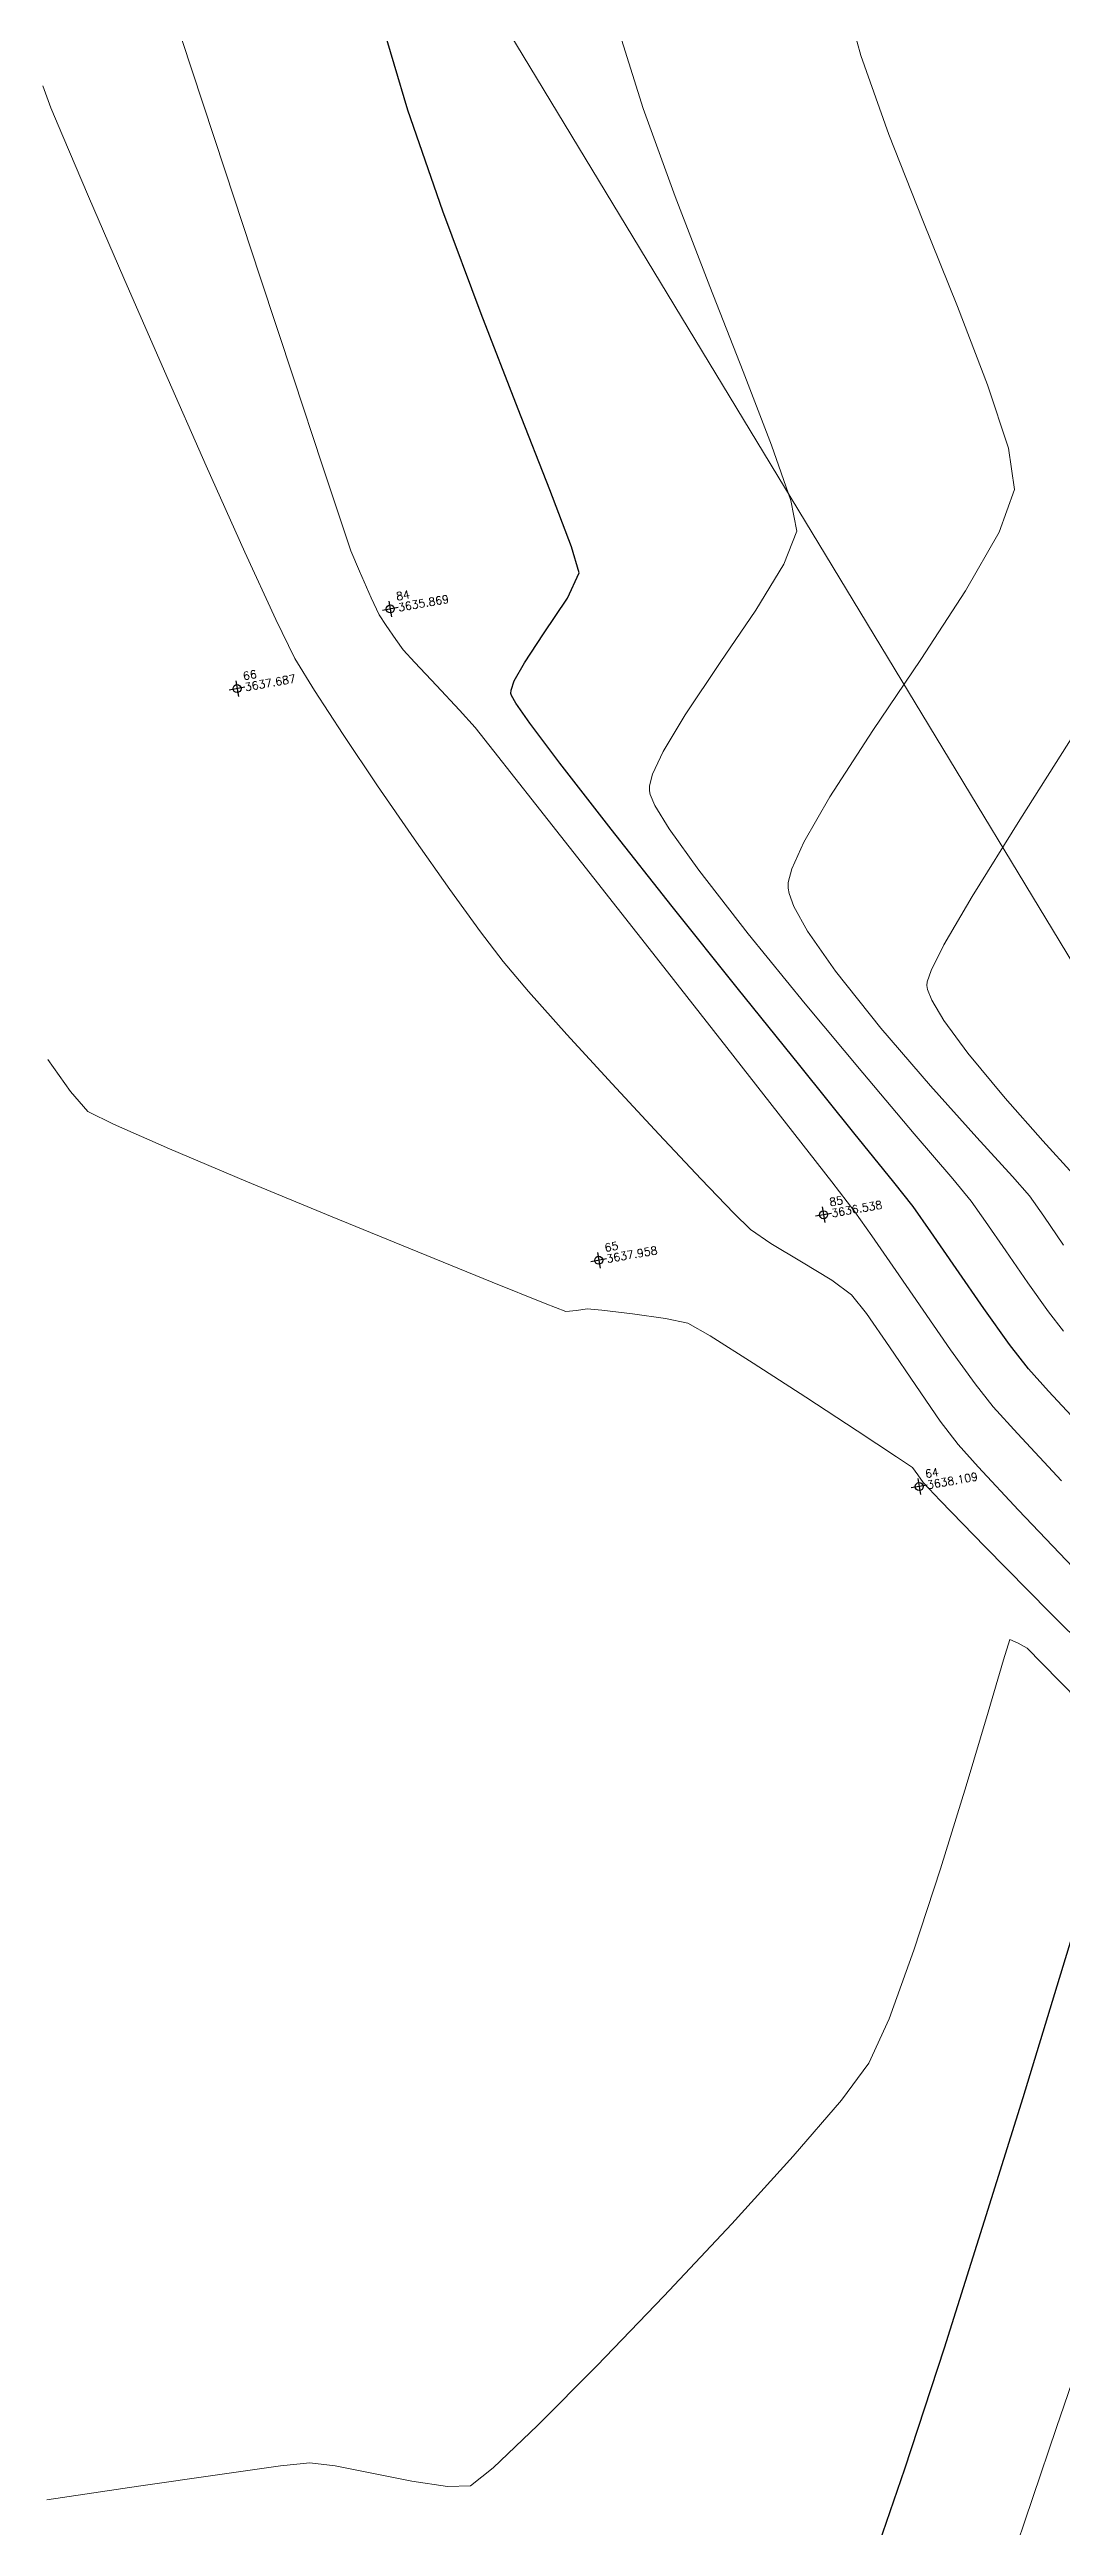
# Model space of a CAD drawing. Header units: millimetres. Extents: x 736950 to 740938, y 8500595 to 8502163.
# Drawn here: x 737727.71 to 737740.36, y 8501257.55 to 8501288.51 of the extents above; entities that cross this region are included whole.
import ezdxf

# ---------------------------------------------------------------- set-up
doc = ezdxf.new("R2010")
doc.units = ezdxf.units.MM
for name, color, linetype, lineweight in [('CONT-MJR', 80, 'Continuous', 30), ('CONT-MNR', 96, 'Continuous', 15), ('COTAS', 40, 'Continuous', 5), ('pista', 251, 'Continuous', 5)]:
    doc.layers.add(name, color=color, linetype=linetype, lineweight=lineweight)
doc.styles.add('5mm', font='arial.ttf', dxfattribs={"height": 3})
doc.styles.add('COTAS', font='arial.ttf')
doc.dimstyles.new('Copy of GenDist', dxfattribs={"dimtxt": 2, "dimasz": 2, "dimexe": 0.18, "dimexo": 0.0625, "dimgap": 1, "dimtad": 2, "dimdec": 3, "dimzin": 1, "dimdsep": 46, "dimtxsty": 'COTAS', "dimcen": 0.09, "dimadec": 3, "dimazin": 0, "dimtfac": 1, "dimtdec": 3, "dimtofl": 0, "dimtmove": 0, "dimatfit": 3, "dimfxl": 1, "dimtolj": 1, "dimtzin": 0, "dimarcsym": 0})

# ---------------------------------------------------------------- blocks, each defined once
blk = doc.blocks.new('*D150')
at = {"layer": 'COTAS', "color": 0, "lineweight": -2, "transparency": 16777216}
for p, q in [((737683.2540695663, 8501281.362516567), (737683.9830056843, 8501281.815045748)), ((737684.8849491067, 8501280.020916972), (737744.1766791097, 8501184.513521349)), ((737744.6555406898, 8501182.456740092), (737745.3844768079, 8501182.909269273))]:
    blk.add_line(p, q, dxfattribs=at)
at = {"layer": 'COTAS', "color": 0, "transparency": 16777216}
for points in [[(737685.1681475108, 8501280.196728732), (737684.6017507026, 8501279.845105212), (737683.8300785464, 8501281.720107397)], [(737744.4598775138, 8501184.68933311), (737743.8934807056, 8501184.337709589), (737745.23154967, 8501182.814330924)]]:
    blk.add_solid(points, dxfattribs=at)
at = {"layer": 'Defpoints', "color": 0, "transparency": 16777216}
for p in [(737683.200969866, 8501281.32955186), (737745.23154967, 8501182.814330924), (737744.6024409896, 8501182.423775388)]:
    blk.add_point(p, dxfattribs=at)
at = {"layer": 'COTAS', "color": 0, "transparency": 16777216, "insert": (737716.247970053, 8501233.333242854), "char_height": 2, "attachment_point": 5, "rotation": 301.8323302588892, "style": 'COTAS'}
blk.add_mtext('\\A1;116.415', dxfattribs=at)

msp = doc.modelspace()

# ---------------------------------------------------------------- linework, layer by layer
at = {"linetype": 'Continuous', "extrusion": (-0.172787269436437, 0.9849591664230046, 0)}
for points, elevation in [([(-2195549.183162654, 0), (-2195548.983162655, 0)], 8245944.467062788), ([(-2195547.125162655, 0), (-2195546.925162656, 0)], 8245943.817062788), ([(-2195553.209162654, 0), (-2195553.009162654, 0)], 8245936.073062785), ([(-2195550.343162654, 0), (-2195550.143162655, 0)], 8245935.998062787), ([(-2195553.800162654, 0), (-2195553.600162654, 0)], 8245932.521062787)]:
    msp.add_lwpolyline(points, dxfattribs=dict(at, elevation=elevation))
at = {"linetype": 'Continuous', "extrusion": (0.9849591664230046, 0.172787269436437, 0)}
for points, elevation in [([(8245944.567062789, 0), (8245944.367062789, 0)], 2195549.083162654), ([(8245943.917062787, 0), (8245943.717062788, 0)], 2195547.025162654), ([(8245936.173062786, 0), (8245935.973062787, 0)], 2195553.109162654), ([(8245936.098062788, 0), (8245935.898062789, 0)], 2195550.243162655), ([(8245932.621062788, 0), (8245932.421062788, 0)], 2195553.700162655)]:
    msp.add_lwpolyline(points, dxfattribs=dict(at, elevation=elevation))
at = {"linetype": 'Continuous'}
for centre in [(737731.9664044054, 8501281.519641899), (737730.0516701662, 8501280.52382224), (737737.3822263493, 8501273.947536202), (737734.5722924235, 8501273.37845595), (737738.5780775975, 8501270.551078519)]:
    msp.add_circle(centre, 0.05, dxfattribs=at)
at = {"layer": 'CONT-MJR'}
for points, elevation in [([(737732.1857218186, 8501287.755196858), (737731.842440696, 8501288.902844027)], 3635), ([(737732.6233381669, 8501286.490299983), (737732.1857218186, 8501287.755196858)], 3635), ([(737733.9603128647, 8501283.010510784), (737733.5648222603, 8501284.016116979)], 3635), ([(737734.2333844139, 8501282.295014748), (737733.9603128647, 8501283.010510784)], 3635), ([(737733.8830684487, 8501281.20757487), (737734.1807334773, 8501281.653154776)], 3635), ([(737733.6439384405, 8501280.8482374), (737733.8830684487, 8501281.20757487)], 3635), ([(737733.5169878443, 8501280.621436995), (737733.6439384405, 8501280.8482374)], 3635), ([(737733.4727910765, 8501280.46293813), (737733.4762261187, 8501280.506420955)], 3635), ([(737733.480956013, 8501280.437825961), (737733.4727910765, 8501280.46293813)], 3635), ([(737733.4762261187, 8501280.506420955), (737733.5169878443, 8501280.621436995)], 3635), ([(737733.5368721336, 8501280.341179479), (737733.480956013, 8501280.437825961)], 3635), ([(737734.7261718332, 8501278.765613293), (737734.0845811646, 8501279.591517482)], 3635), ([(737735.4905230975, 8501277.800267404), (737734.7261718332, 8501278.765613293)], 3635), ([(737739.0396665648, 8501273.277459497), (737738.7251287272, 8501273.734506276)], 3635), ([(737739.8714642362, 8501262.910975475), (737739.3918762497, 8501261.366430324)], 3640)]:
    msp.add_lwpolyline(points, dxfattribs=dict(at, elevation=elevation))
at = {"layer": 'CONT-MJR', "extrusion": (0.9368938071677125, 0.3496140644922472, 0), "elevation": 3663346.44943793}
msp.add_lwpolyline([(7706879.598222806, 3635.00000000001), (7706880.964766814, 3635.00000000001)], dxfattribs=at)
at = {"layer": 'CONT-MJR', "extrusion": (0.9321533925901332, 0.3620636030902652, 0), "elevation": 3765686.367045678}
msp.add_lwpolyline([(7657394.26439554, 3635.000000000003), (7657395.545167997, 3635.000000000003)], dxfattribs=at)
at = {"layer": 'CONT-MJR', "extrusion": (0.9583138975895895, 0.2857174717910155, 0), "elevation": 3135945.852893221}
msp.add_lwpolyline([(7936113.073008707, 3635), (7936113.410628678, 3635)], dxfattribs=at)
at = {"layer": 'CONT-MJR', "extrusion": (0.9055626166888188, -0.4242126203399654, 0), "elevation": -2938286.471207074}
msp.add_lwpolyline([(8011399.008962794, 3635.000000000003), (8011399.360472521, 3635.000000000003)], dxfattribs=at)
at = {"layer": 'CONT-MJR', "extrusion": (0.8213360050149258, 0.5704447097362916, 0), "elevation": 5455437.512551061}
msp.add_lwpolyline([(6561571.135051714, 3635.00000000001), (6561571.439632526, 3635.00000000001)], dxfattribs=at)
at = {"layer": 'CONT-MJR', "extrusion": (0.8005086448276096, 0.5993212073306466, 0), "elevation": 5685559.660934849}
msp.add_lwpolyline([(6363208.122846121, 3635), (6363208.746822902, 3635)], dxfattribs=at)
at = {"layer": 'CONT-MJR', "extrusion": (0.7808999995809035, 0.6246560578866941, 0), "elevation": 5886472.321955008}
msp.add_lwpolyline([(6177815.588542739, 3635), (6177816.887392695, 3635)], dxfattribs=at)
at = {"layer": 'CONT-MJR', "extrusion": (0.7791487194176182, 0.6268391125559138, 0), "elevation": 5903739.090985825}
msp.add_lwpolyline([(6161315.704075322, 3635), (6161316.952466405, 3635)], dxfattribs=at)
at = {"layer": 'CONT-MJR', "extrusion": (0.7783749620779717, 0.6277996642322422, 0), "elevation": 5911334.176235451}
msp.add_lwpolyline([(6154028.06501256, 3635.000000000003), (6154029.144925303, 3635.000000000003)], dxfattribs=at)
at = {"layer": 'CONT-MJR', "extrusion": (0.7788634893334946, 0.6271934828928419, 0), "elevation": 5906541.266990218}
msp.add_lwpolyline([(6158627.5790009, 3635.000000000013), (6158628.37240836, 3635.000000000013)], dxfattribs=at)
at = {"layer": 'CONT-MJR', "extrusion": (0.783822637698155, 0.6209847603862004, 0), "elevation": 5857417.767054112}
msp.add_lwpolyline([(6205366.683065343, 3635), (6205367.071953719, 3635)], dxfattribs=at)
at = {"layer": 'CONT-MJR', "extrusion": (0.815778704735963, 0.5783641628760503, 0), "elevation": 5518663.608456951}
msp.add_lwpolyline([(6508476.435561071, 3635.000000000003), (6508476.822252002, 3635.000000000003)], dxfattribs=at)
at = {"layer": 'CONT-MJR', "extrusion": (0.8228036798334889, 0.5683257027906354, 0), "elevation": 5438506.506621897}
msp.add_lwpolyline([(6575602.267302948, 3635.000000000013), (6575602.877769194, 3635.000000000013)], dxfattribs=at)
at = {"layer": 'CONT-MJR', "extrusion": (0.814942105450319, 0.579542375296407, 0), "elevation": 5528062.706159929}
msp.add_lwpolyline([(6500493.344281696, 3635.00000000001), (6500493.897935155, 3635.00000000001)], dxfattribs=at)
at = {"layer": 'CONT-MJR', "extrusion": (0.7892861546961272, 0.6140255418180918, 0), "elevation": 5802286.081749164}
msp.add_lwpolyline([(6256945.134163819, 3635), (6256945.519007389, 3635)], dxfattribs=at)
at = {"layer": 'CONT-MJR', "extrusion": (0.7413524417849144, 0.6711159043410797, 0), "elevation": 6252264.168621702}
msp.add_lwpolyline([(5807329.385772199, 3635.000000000013), (5807329.760928481, 3635.000000000013)], dxfattribs=at)
at = {"layer": 'CONT-MJR', "extrusion": (0.731715417651855, 0.6816102607579873, 0), "elevation": 6334369.924211763}
msp.add_lwpolyline([(5717659.644214366, 3635.000000000003), (5717660.316276711, 3635.000000000003)], dxfattribs=at)
at = {"layer": 'CONT-MJR', "extrusion": (0.956353251467484, -0.29221303599869, 0), "elevation": -1778639.91863805}
msp.add_lwpolyline([(8345790.279323023, 3640.000000000013), (8345789.092920235, 3640.000000000013)], dxfattribs=at)
at = {"layer": 'CONT-MJR', "extrusion": (0.9560343668025385, -0.2932546495666683, 0), "elevation": -1787730.204951932}
msp.add_lwpolyline([(8343846.610405871, 3640.000000000013), (8343845.151593954, 3640.000000000013)], dxfattribs=at)
at = {"layer": 'CONT-MJR', "extrusion": (0.9532794235367318, -0.3020899545855116, 0), "elevation": -1864873.877896371}
msp.add_lwpolyline([(8326941.194113635, 3640.00000000001), (8326939.532237176, 3640.00000000001)], dxfattribs=at)
at = {"layer": 'CONT-MJR', "extrusion": (0.9504447796729047, -0.3108934235272977, 0), "elevation": -1941805.681372196}
msp.add_lwpolyline([(8309336.149764623, 3640.000000000013), (8309334.557103173, 3640.000000000013)], dxfattribs=at)
at = {"layer": 'CONT-MJR', "extrusion": (0.9455371717929498, -0.3255141421778627, 0), "elevation": -2069720.717450288}
msp.add_lwpolyline([(8278399.980541855, 3640), (8278398.570700357, 3640)], dxfattribs=at)
at = {"layer": 'CONT-MNR', "extrusion": (0.9498535506431559, 0.3126951108197724, 0), "elevation": 3359046.247926368}
msp.add_lwpolyline([(7844294.433329226, 3636), (7844295.55731371, 3636)], dxfattribs=at)
at = {"layer": 'CONT-MNR'}
for points, elevation in [([(737737.8490398623, 8501288.438970031), (737737.6661411899, 8501289.104642803)], 3633), ([(737735.1281200732, 8501287.774829851), (737734.8151913615, 8501288.770124562)], 3634), ([(737727.8717012609, 8501287.42748414), (737727.7224060893, 8501287.783291984)], 3637), ([(737738.621765057, 8501286.37421359), (737738.1983680526, 8501287.450732598)], 3633), ([(737730.3423302171, 8501285.66615488), (737729.9041397823, 8501286.995767584)], 3636), ([(737735.9589954236, 8501285.550648097), (737735.5259504882, 8501286.674010403)], 3634), ([(737739.0548940698, 8501285.300714245), (737738.621765057, 8501286.37421359)], 3633), ([(737730.7606504936, 8501284.397989916), (737730.3423302171, 8501285.66615488)], 3636), ([(737736.377567697, 8501284.487724805), (737735.9589954236, 8501285.550648097)], 3634), ([(737729.6666188893, 8501283.307906397), (737729.1450293737, 8501284.49131915)], 3637), ([(737736.7319801253, 8501283.568222405), (737736.377567697, 8501284.487724805)], 3634), ([(737731.116945179, 8501283.319568532), (737730.7606504936, 8501284.397989916)], 3636), ([(737730.1477814507, 8501282.231259461), (737729.6666188893, 8501283.307906397)], 3637), ([(737731.3690588399, 8501282.559186574), (737731.116945179, 8501283.319568532)], 3636), ([(737737.0495767151, 8501282.491407787), (737736.9725455254, 8501282.875122776)], 3634), ([(737736.8880170989, 8501282.07944007), (737737.0495767151, 8501282.491407787)], 3634), ([(737739.1560997131, 8501281.744262217), (737739.5788777563, 8501282.481229229)], 3633), ([(737731.58104639, 8501281.992553364), (737731.4748360438, 8501282.24513988)], 3636), ([(737731.7287197307, 8501281.659026854), (737731.58104639, 8501281.992553364)], 3636), ([(737738.5976219648, 8501280.888281532), (737739.1560997131, 8501281.744262217)], 3633), ([(737730.7752248435, 8501280.900130322), (737730.5351168406, 8501281.386845164)], 3637), ([(737731.9139120788, 8501281.313986912), (737731.828433996, 8501281.44788591)], 3636), ([(737732.0357461751, 8501281.137364747), (737731.9139120788, 8501281.313986912)], 3636), ([(737732.2734058824, 8501280.851252737), (737732.129818171, 8501281.009112727)], 3636), ([(737731.0177833354, 8501280.500022208), (737730.7752248435, 8501280.900130322)], 3637), ([(737735.6518345792, 8501280.197794806), (737736.0886657623, 8501280.848464362)], 3634), ([(737732.8308171297, 8501280.25387302), (737732.5433620197, 8501280.562412957)], 3636), ([(737735.3761729902, 8501279.737134272), (737735.6518345792, 8501280.197794806)], 3634), ([(737731.8072449006, 8501279.310005423), (737731.3763887706, 8501279.949252311)], 3637), ([(737737.4601713638, 8501279.170622453), (737738.0000955142, 8501280.001123)], 3633), ([(737733.7881461283, 8501279.075404787), (737733.2615312581, 8501279.742907794)], 3636), ([(737735.2462401274, 8501279.454846876), (737735.3761729902, 8501279.737134272)], 3634), ([(737732.2665554772, 8501278.644466333), (737731.8072449006, 8501279.310005423)], 3637), ([(737735.2162006204, 8501279.198865106), (737735.2062625252, 8501279.246938381)], 3634), ([(737735.208253627, 8501279.306854634), (737735.2462401274, 8501279.454846876)], 3634), ([(737735.2753035192, 8501279.063450813), (737735.2162006204, 8501279.198865106)], 3634), ([(737734.5120002767, 8501278.155054279), (737733.7881461283, 8501279.075404787)], 3636), ([(737735.4517748712, 8501278.773078157), (737735.2753035192, 8501279.063450813)], 3634), ([(737735.822295739, 8501278.253616432), (737735.4517748712, 8501278.773078157)], 3634), ([(737735.3383476123, 8501277.102506997), (737734.5120002767, 8501278.155054279)], 3636), ([(737736.9397339736, 8501278.030938633), (737736.9419756896, 8501278.098871559)], 3633), ([(737736.9509272715, 8501277.964026228), (737736.9397339736, 8501278.030938633)], 3633), ([(737737.0107243129, 8501277.800664643), (737736.9509272715, 8501277.964026228)], 3633), ([(737738.8873273362, 8501277.32111167), (737739.2394314512, 8501277.92514039)], 3632), ([(737737.1826149463, 8501277.492066689), (737737.0107243129, 8501277.800664643)], 3633), ([(737733.3772514013, 8501277.11194377), (737733.0953549758, 8501277.483250717)], 3637), ([(737737.1536772088, 8501276.582195153), (737736.441275298, 8501277.457175998)], 3634), ([(737733.6963741354, 8501276.736649096), (737733.3772514013, 8501277.11194377)], 3637), ([(737738.0997298397, 8501276.281483604), (737737.5335063369, 8501276.9907675)], 3633), ([(737738.6775062378, 8501276.85966761), (737738.7258579327, 8501276.9992095)], 3632), ([(737738.673205422, 8501276.814938884), (737738.6775062378, 8501276.85966761)], 3632), ([(737738.6827494913, 8501276.762230601), (737738.673205422, 8501276.814938884)], 3632), ([(737738.7353271738, 8501276.630426984), (737738.6827494913, 8501276.762230601)], 3632), ([(737738.8859220387, 8501276.377643516), (737738.7353271738, 8501276.630426984)], 3632), ([(737738.7196110804, 8501275.56036042), (737738.0997298397, 8501276.281483604)], 3633), ([(737736.9195374781, 8501275.083425032), (737736.172442043, 8501276.038413672)], 3636), ([(737728.188191701, 8501275.237274956), (737727.9685440859, 8501275.488755316)], 3638), ([(737738.5170892319, 8501274.960549966), (737737.8740867577, 8501275.719658336)], 3634), ([(737739.2987247023, 8501274.913117636), (737738.7196110804, 8501275.56036042)], 3633), ([(737728.5052940508, 8501275.078931171), (737728.188191701, 8501275.237274956)], 3638), ([(737729.2072973087, 8501274.772162426), (737728.5052940508, 8501275.078931171)], 3638), ([(737735.8545681082, 8501274.3905972), (737735.3248610921, 8501274.953592952)], 3637), ([(737731.2416123662, 8501273.92207002), (737730.1631029295, 8501274.36914871)], 3638), ([(737736.2593000298, 8501273.968486426), (737735.8545681082, 8501274.3905972)], 3637), ([(737736.4680083902, 8501273.762384737), (737736.2593000298, 8501273.968486426)], 3637), ([(737740.3837050756, 8501273.568743866), (737740.134575415, 8501273.931028984)], 3633), ([(737737.1059118329, 8501273.359565426), (737736.7247657675, 8501273.588812124)], 3637), ([(737738.2859685911, 8501273.25092454), (737737.9879257232, 8501273.682832187)], 3636), ([(737739.937317845, 8501273.096720373), (737739.6597629176, 8501273.498555474)], 3634), ([(737737.7339025354, 8501272.948705213), (737737.484579713, 8501273.128308505)], 3637), ([(737738.6272618216, 8501272.754548352), (737738.2859685911, 8501273.25092454)], 3636), ([(737740.1940103566, 8501272.735763963), (737739.937317845, 8501273.096720373)], 3634), ([(737734.2932716706, 8501272.752941115), (737734.1607173561, 8501272.73670535)], 3638), ([(737734.4267986086, 8501272.772698388), (737734.2932716706, 8501272.752941115)], 3638), ([(737734.6105922395, 8501272.75525376), (737734.4267986086, 8501272.772698388)], 3638), ([(737734.9933270814, 8501272.711238096), (737734.6105922395, 8501272.75525376)], 3638), ([(737735.4077191827, 8501272.652786205), (737734.9933270814, 8501272.711238096)], 3638), ([(737736.502315027, 8501272.093805782), (737735.9650358252, 8501272.432801763)], 3638), ([(737737.1611419412, 8501271.667372955), (737736.502315027, 8501272.093805782)], 3638), ([(737738.841892035, 8501271.36950794), (737738.5352787755, 8501271.813982101)], 3637), ([(737739.5045059059, 8501271.547674216), (737739.2771442567, 8501271.836016625)], 3636), ([(737737.8043363101, 8501271.245831285), (737737.1611419412, 8501271.667372955)], 3638), ([(737740.3563354309, 8501270.62381653), (737739.8066339241, 8501271.213926584)], 3636), ([(737738.4951063856, 8501270.786733422), (737738.2947178772, 8501270.921508774)], 3638), ([(737739.8185997355, 8501270.256945068), (737739.3159641895, 8501270.798533048)], 3637), ([(737738.8409489979, 8501270.378169019), (737738.6259584306, 8501270.602585832)], 3638), ([(737739.7091568247, 8501268.63692963), (737739.6316379295, 8501268.384694383)], 3639), ([(737739.928463681, 8501268.529351674), (737739.8162988282, 8501268.592840452)], 3639), ([(737735.3874613019, 8501260.430256238), (737734.5481567553, 8501259.560036778)], 3639), ([(737740.874201749, 8501260.478116209), (737740.2959832948, 8501258.789370814)], 3641), ([(737730.5926086992, 8501258.30982513), (737729.8357237396, 8501258.20371843)], 3639), ([(737733.2513482139, 8501258.284980962), (737732.9710917312, 8501258.061851457)], 3639), ([(737728.8204058477, 8501258.054376643), (737727.6750547644, 8501257.884593805)], 3639), ([(737732.9710917312, 8501258.061851457), (737732.6805307958, 8501258.051152155)], 3639)]:
    msp.add_lwpolyline(points, dxfattribs=dict(at, elevation=elevation))
at = {"layer": 'CONT-MNR', "extrusion": (0.9498091644646982, 0.3128299076157394, 0), "elevation": 3360159.449352489}
msp.add_lwpolyline([(7843816.320567205, 3636.00000000001), (7843817.650060156, 3636.00000000001)], dxfattribs=at)
at = {"layer": 'CONT-MNR', "extrusion": (0.9428289799788918, 0.3332769336632263, 0), "elevation": 3528843.966828645}
msp.add_lwpolyline([(7769389.051083239, 3633.000000000003), (7769390.099245155, 3633.000000000003)], dxfattribs=at)
at = {"layer": 'CONT-MNR', "extrusion": (0.9409724656527452, 0.3384831146207937, 0), "elevation": 3571723.841109218}
msp.add_lwpolyline([(7749769.349445703, 3637.000000000003), (7749769.640371669, 3637.000000000003)], dxfattribs=at)
at = {"layer": 'CONT-MNR', "extrusion": (0.9404686420315402, 0.3398804692172687, 0), "elevation": 3583238.431982253}
msp.add_lwpolyline([(7744451.6371091, 3634.000000000003), (7744452.807610057, 3634.000000000003)], dxfattribs=at)
at = {"layer": 'CONT-MNR', "extrusion": (0.9188564427389869, 0.3945919888150986, 0), "elevation": 4032405.921400587}
msp.add_lwpolyline([(7520360.398999257, 3637.000000000003), (7520361.21622082, 3637.000000000003)], dxfattribs=at)
at = {"layer": 'CONT-MNR', "extrusion": (0.9175533061094149, 0.3976127895926919, 0), "elevation": 4057125.254171236}
msp.add_lwpolyline([(7507052.418785073, 3637.000000000007), (7507053.531029917, 3637.000000000007)], dxfattribs=at)
at = {"layer": 'CONT-MNR', "extrusion": (0.9164302051085024, 0.4001945516430581, 0), "elevation": 4078245.00708734}
msp.add_lwpolyline([(7495598.705636294, 3637), (7495599.976558778, 3637)], dxfattribs=at)
at = {"layer": 'CONT-MNR', "extrusion": (0.9327323816739791, 0.3605694165854709, 0), "elevation": 3753416.586830437}
msp.add_lwpolyline([(7663416.895414052, 3633.000000000011), (7663417.945209728, 3633.000000000011)], dxfattribs=at)
at = {"layer": 'CONT-MNR', "extrusion": (0.950441981054984, 0.3109019791642977, 0), "elevation": 3344244.649604359}
msp.add_lwpolyline([(7850612.02718097, 3633), (7850612.862114896, 3633)], dxfattribs=at)
at = {"layer": 'CONT-MNR', "extrusion": (0.9447134403052175, 0.3278971114643743, 0), "elevation": 3484496.131868149}
msp.add_lwpolyline([(7789374.36964692, 3634.000000000003), (7789375.103308155, 3634.000000000003)], dxfattribs=at)
at = {"layer": 'CONT-MNR', "extrusion": (0.9892683203605839, 0.1461101992707884, 0), "elevation": 1971946.737288893}
msp.add_lwpolyline([(8302258.660841799, 3633.000000000011), (8302259.183079121, 3633.000000000011)], dxfattribs=at)
at = {"layer": 'CONT-MNR', "extrusion": (0.9411219682501245, -0.3380672135493349, 0), "elevation": -2179701.95549549}
msp.add_lwpolyline([(8250149.265141017, 3633), (8250149.828423487, 3633)], dxfattribs=at)
at = {"layer": 'CONT-MNR', "extrusion": (0.9476873589674909, 0.3192000464492795, 0), "elevation": 3412748.480541651}
msp.add_lwpolyline([(7821073.797699081, 3636.000000000013), (7821074.129081251, 3636.000000000013)], dxfattribs=at)
at = {"layer": 'CONT-MNR', "extrusion": (0.9089375059832812, 0.4169323808687599, 0), "elevation": 4215010.441729444}
msp.add_lwpolyline([(7419549.752975291, 3637.000000000006), (7419550.681987783, 3637.000000000006)], dxfattribs=at)
at = {"layer": 'CONT-MNR', "extrusion": (0.8519768360020614, -0.5235794790821318, 0), "elevation": -3822562.103028678}
msp.add_lwpolyline([(7629158.627802499, 3634), (7629159.30353004, 3634)], dxfattribs=at)
at = {"layer": 'CONT-MNR', "extrusion": (0.9042340626236819, 0.4270371880657134, 0), "elevation": 4297445.572812091}
msp.add_lwpolyline([(7372109.335568186, 3636.000000000013), (7372109.569070722, 3636.000000000013)], dxfattribs=at)
at = {"layer": 'CONT-MNR', "extrusion": (0.8269443138583221, -0.562283826707997, 0), "elevation": -4170066.063743719}
msp.add_lwpolyline([(7444902.929185833, 3634), (7444903.721586824, 3634)], dxfattribs=at)
at = {"layer": 'CONT-MNR', "extrusion": (0.8063434862897338, 0.5914475311624168, 0), "elevation": 5622927.162063198}
msp.add_lwpolyline([(6418622.719976519, 3636.00000000001), (6418622.87903035, 3636.00000000001)], dxfattribs=at)
at = {"layer": 'CONT-MNR', "extrusion": (0.7305853159303747, 0.6828214233215846, 0), "elevation": 6343833.056947196}
msp.add_lwpolyline([(5707171.160214114, 3636.000000000003), (5707171.555568052, 3636.000000000003)], dxfattribs=at)
at = {"layer": 'CONT-MNR', "extrusion": (0.8294142554285808, -0.5586340420094831, 0), "elevation": -4137213.995231135}
msp.add_lwpolyline([(7463208.383258668, 3633), (7463209.452879219, 3633)], dxfattribs=at)
at = {"layer": 'CONT-MNR', "extrusion": (0.8380227333912601, 0.5456353162318591, 0), "elevation": 5256834.23803566}
msp.add_lwpolyline([(6721733.567546681, 3637), (6721734.224772167, 3637)], dxfattribs=at)
at = {"layer": 'CONT-MNR', "extrusion": (0.7418979007184527, 0.6705128670723276, 0), "elevation": 6247540.235284076}
msp.add_lwpolyline([(5812422.325803283, 3636), (5812422.618243051, 3636)], dxfattribs=at)
at = {"layer": 'CONT-MNR', "extrusion": (0.7816130506783661, 0.6237636082758099, 0), "elevation": 5879410.872530567}
msp.add_lwpolyline([(6184540.033366537, 3636), (6184540.409517854, 3636)], dxfattribs=at)
at = {"layer": 'CONT-MNR', "extrusion": (0.8446155587510835, -0.5353732883844644, 0), "elevation": -3928251.087854985}
msp.add_lwpolyline([(7575278.6183242, 3632), (7575279.909029841, 3632)], dxfattribs=at)
at = {"layer": 'CONT-MNR', "extrusion": (0.9994482934472163, -0.03321308063771056, 0), "elevation": 454974.5197627509}
msp.add_lwpolyline([(8521091.494365675, 3634), (8521091.554315006, 3634)], dxfattribs=at)
at = {"layer": 'CONT-MNR', "extrusion": (0.8663207989769242, -0.4994880111273781, 0), "elevation": -3607169.719041954}
msp.add_lwpolyline([(7733325.32843498, 3633), (7733325.980134685, 3633)], dxfattribs=at)
at = {"layer": 'CONT-MNR', "extrusion": (0.8490957062534843, -0.528239038335768, 0), "elevation": -3864295.655265301}
msp.add_lwpolyline([(7608101.250284074, 3632.00000000001), (7608102.38122304, 3632.00000000001)], dxfattribs=at)
at = {"layer": 'CONT-MNR', "extrusion": (0.8172659160577666, 0.5762607243689785, 0), "elevation": 5501876.426354532}
msp.add_lwpolyline([(6522678.378286091, 3637.000000000003), (6522679.148716477, 3637.000000000003)], dxfattribs=at)
at = {"layer": 'CONT-MNR', "extrusion": (0.9134228380969284, -0.4070119394353843, 0), "elevation": -2786255.945819246}
msp.add_lwpolyline([(8065529.486239413, 3633.000000000006), (8065529.853752584, 3633.000000000006)], dxfattribs=at)
at = {"layer": 'CONT-MNR', "extrusion": (0.789579945997781, 0.6136477074658889, 0), "elevation": 5799291.321590238}
msp.add_lwpolyline([(6259727.919646548, 3634), (6259728.92833533, 3634)], dxfattribs=at)
at = {"layer": 'CONT-MNR', "extrusion": (0.9698376574274056, -0.2437517553490073, 0), "elevation": -1356716.391706654}
msp.add_lwpolyline([(8424684.311140882, 3633), (8424684.487948786, 3633)], dxfattribs=at)
at = {"layer": 'CONT-MNR', "extrusion": (0.8100135161351025, 0.5864112069857192, 0), "elevation": 5582818.16841129}
msp.add_lwpolyline([(6453534.710967666, 3637.000000000003), (6453535.367214888, 3637.000000000003)], dxfattribs=at)
at = {"layer": 'CONT-MNR', "extrusion": (0.8192457722624495, 0.573442555649738, 0), "elevation": 5479382.35923643}
msp.add_lwpolyline([(6541585.136905708, 3633.000000000013), (6541585.748809009, 3633.000000000013)], dxfattribs=at)
at = {"layer": 'CONT-MNR', "extrusion": (0.8938507475017298, -0.4483646297274118, 0), "elevation": -3152243.602391645}
msp.add_lwpolyline([(7929648.751117544, 3632.00000000001), (7929649.11124721, 3632.00000000001)], dxfattribs=at)
at = {"layer": 'CONT-MNR', "extrusion": (0.7870288599518958, 0.6169161803704124, 0), "elevation": 5825194.400635017}
msp.add_lwpolyline([(6235628.207025057, 3636.000000000006), (6235629.559063564, 3636.000000000006)], dxfattribs=at)
at = {"layer": 'CONT-MNR', "extrusion": (0.7454204235608259, 0.666594623544474, 0), "elevation": 6216827.130340304}
msp.add_lwpolyline([(5845255.272640379, 3637), (5845255.990230178, 3637)], dxfattribs=at)
at = {"layer": 'CONT-MNR', "extrusion": (0.7675079797538285, 0.6410393911564225, 0), "elevation": 6015872.316710867}
msp.add_lwpolyline([(6051877.915287636, 3634), (6051879.039102425, 3634)], dxfattribs=at)
at = {"layer": 'CONT-MNR', "extrusion": (0.8055626464038363, 0.5925106097943292, 0), "elevation": 5631391.339846065}
msp.add_lwpolyline([(6411192.071244076, 3632), (6411192.57941828, 3632)], dxfattribs=at)
at = {"layer": 'CONT-MNR', "extrusion": (0.7379046510770267, 0.6749049754735044, 0), "elevation": 6281931.08521199}
msp.add_lwpolyline([(5775229.944869261, 3637), (5775230.784264177, 3637)], dxfattribs=at)
at = {"layer": 'CONT-MNR', "extrusion": (0.8187716710640818, 0.5741192826085283, 0), "elevation": 5484776.946457221}
msp.add_lwpolyline([(6537059.686043534, 3638), (6537060.174233166, 3638)], dxfattribs=at)
at = {"layer": 'CONT-MNR', "extrusion": (0.7703914321169081, 0.6375712049025266, 0), "elevation": 5988516.711121095}
msp.add_lwpolyline([(6078948.17536993, 3632.00000000001), (6078948.905649693, 3632.00000000001)], dxfattribs=at)
at = {"layer": 'CONT-MNR', "extrusion": (0.7329165854935539, 0.6803185126898065, 0), "elevation": 6324273.187690637}
msp.add_lwpolyline([(5728830.412360989, 3637.00000000001), (5728831.270243932, 3637.00000000001)], dxfattribs=at)
at = {"layer": 'CONT-MNR', "extrusion": (0.7499231421191924, 0.6615249662061724, 0), "elevation": 6177053.963812447}
msp.add_lwpolyline([(5887269.252795842, 3632), (5887269.965472863, 3632)], dxfattribs=at)
at = {"layer": 'CONT-MNR', "extrusion": (0.7886771357126446, 0.6148075923442218, 0), "elevation": 5808484.706506757}
msp.add_lwpolyline([(6251194.103860104, 3636), (6251195.02341665, 3636)], dxfattribs=at)
at = {"layer": 'CONT-MNR', "extrusion": (0.7618131371105668, 0.6477968386197611, 0), "elevation": 6069117.937752648}
msp.add_lwpolyline([(5998477.526785665, 3634), (5998478.268037643, 3634)], dxfattribs=at)
at = {"layer": 'CONT-MNR', "extrusion": (0.7394801487456579, 0.6731783638911011, 0), "elevation": 6268417.903357454}
msp.add_lwpolyline([(5789893.24374644, 3633), (5789893.903186296, 3633)], dxfattribs=at)
at = {"layer": 'CONT-MNR', "extrusion": (0.7403309374726975, 0.6722425923881921, 0), "elevation": 6261090.895706713}
msp.add_lwpolyline([(5797815.900291441, 3632.000000000003), (5797816.461605605, 3632.000000000003)], dxfattribs=at)
at = {"layer": 'CONT-MNR', "extrusion": (-0.3885230871287964, -0.9214389891728642, 0), "elevation": -8120030.861826348}
msp.add_lwpolyline([(-2623168.026658671, 3638.000000000003), (-2623169.06395537, 3638.000000000003)], dxfattribs=at)
at = {"layer": 'CONT-MNR', "extrusion": (0.7920817559826715, 0.6104150160664527, 0), "elevation": 5773653.926425163}
msp.add_lwpolyline([(6283377.809818733, 3636), (6283378.283036399, 3636)], dxfattribs=at)
at = {"layer": 'CONT-MNR', "extrusion": (0.7693097155296036, 0.6388760142561002, 0), "elevation": 5998810.080245764}
msp.add_lwpolyline([(6068788.873926427, 3634.00000000001), (6068789.236976817, 3634.00000000001)], dxfattribs=at)
at = {"layer": 'CONT-MNR', "extrusion": (0.7490889837154909, 0.6624693913503423, 0), "elevation": 6184466.808411353}
msp.add_lwpolyline([(5879480.697890172, 3633), (5879481.021380303, 3633)], dxfattribs=at)
at = {"layer": 'CONT-MNR', "extrusion": (-0.3795136238640172, -0.92518614845965, 0), "elevation": -8145239.933902442}
msp.add_lwpolyline([(-2543809.390951761, 3638.000000000013), (-2543810.547599762, 3638.000000000013)], dxfattribs=at)
at = {"layer": 'CONT-MNR', "extrusion": (0.8143576283020229, 0.580363380328484, 0), "elevation": 5534610.489821571}
msp.add_lwpolyline([(6494920.96142832, 3636.000000000013), (6494921.330470778, 3636.000000000013)], dxfattribs=at)
at = {"layer": 'CONT-MNR', "extrusion": (0.8157787039188574, 0.5783641640285724, 0), "elevation": 5518664.249838199}
msp.add_lwpolyline([(6508476.138534973, 3634.000000000013), (6508476.447887717, 3634.000000000013)], dxfattribs=at)
at = {"layer": 'CONT-MNR', "extrusion": (0.8174891635640728, 0.5759439794418487, 0), "elevation": 5499352.103703785}
msp.add_lwpolyline([(6524802.326204611, 3633), (6524802.634616124, 3633)], dxfattribs=at)
at = {"layer": 'CONT-MNR', "extrusion": (-0.5600521153671938, -0.828457378549272, 0), "elevation": -7456113.845006591}
msp.add_lwpolyline([(-4149972.823670512, 3637.000000000011), (-4149973.13359277, 3637.000000000011)], dxfattribs=at)
at = {"layer": 'CONT-MNR', "extrusion": (0.8237741080952828, 0.5669181764874199, 0), "elevation": 5427257.299849616}
msp.add_lwpolyline([(6584890.971311362, 3634.00000000001), (6584891.415167781, 3634.00000000001)], dxfattribs=at)
at = {"layer": 'CONT-MNR', "extrusion": (-0.3768927459158476, -0.9262569071677752, 0), "elevation": -8152409.240167172}
msp.add_lwpolyline([(-2520737.652739484, 3638.00000000001), (-2520738.657451483, 3638.00000000001)], dxfattribs=at)
at = {"layer": 'CONT-MNR', "extrusion": (-0.5212018304468744, -0.8534334490391314, 0), "elevation": -7639780.974468241}
msp.add_lwpolyline([(-3801269.269652904, 3637), (-3801269.713352272, 3637)], dxfattribs=at)
at = {"layer": 'CONT-MNR', "extrusion": (-0.3740320174190132, -0.9274157912961496, 0), "elevation": -8160150.776129438}
msp.add_lwpolyline([(-2495562.159477877, 3638.000000000013), (-2495562.871164713, 3638.000000000013)], dxfattribs=at)
at = {"layer": 'CONT-MNR', "extrusion": (-0.3658029631059621, -0.9306923187514219, 0), "elevation": -8181934.577637449}
msp.add_lwpolyline([(-2423187.240598579, 3638.00000000001), (-2423187.518176072, 3638.00000000001)], dxfattribs=at)
at = {"layer": 'CONT-MNR', "extrusion": (-0.2129387593837967, -0.9770655478278258, 0), "elevation": -8463393.084201496}
msp.add_lwpolyline([(-1089434.316263756, 3638.000000000006), (-1089434.601572566, 3638.000000000006)], dxfattribs=at)
at = {"layer": 'CONT-MNR', "extrusion": (0.7850619770374417, 0.6194172198204241, 0), "elevation": 5845004.698734216}
msp.add_lwpolyline([(6217058.392764826, 3637.000000000013), (6217058.692354916, 3637.000000000013)], dxfattribs=at)
at = {"layer": 'CONT-MNR', "extrusion": (0.8217268607997567, 0.5698815370234216, 0), "elevation": 5450937.425291602}
msp.add_lwpolyline([(6565300.415311377, 3637.000000000003), (6565300.920203721, 3637.000000000003)], dxfattribs=at)
at = {"layer": 'CONT-MNR', "extrusion": (0.8206553705605536, 0.5714234531152187, 0), "elevation": 5463255.799810736}
msp.add_lwpolyline([(6555053.38685122, 3636.000000000003), (6555053.988733791, 3636.000000000003)], dxfattribs=at)
at = {"layer": 'CONT-MNR', "extrusion": (0.7892861543481107, 0.6140255422654421, 0), "elevation": 5802286.722162353}
msp.add_lwpolyline([(6256945.234122506, 3634.00000000001), (6256945.541997359, 3634.00000000001)], dxfattribs=at)
at = {"layer": 'CONT-MNR', "extrusion": (-0.4962775662624436, -0.8681639114963406, 0), "elevation": -7746619.737229447}
msp.add_lwpolyline([(-3578515.052027832, 3638), (-3578515.372878804, 3638)], dxfattribs=at)
at = {"layer": 'CONT-MNR', "extrusion": (0.828101293107587, 0.5605784943730381, 0), "elevation": 5376552.388777683}
msp.add_lwpolyline([(6626353.824870114, 3637), (6626354.410115817, 3637)], dxfattribs=at)
at = {"layer": 'CONT-MNR', "extrusion": (0.8113120675483871, 0.584613315833946, 0), "elevation": 5568493.495110982}
msp.add_lwpolyline([(6465892.225037283, 3636.000000000006), (6465892.748379145, 3636.000000000006)], dxfattribs=at)
at = {"layer": 'CONT-MNR', "extrusion": (0.7413524428783765, 0.6711159031331797, 0), "elevation": 6252263.516371123}
msp.add_lwpolyline([(5807329.265409671, 3636), (5807329.71559721, 3636)], dxfattribs=at)
at = {"layer": 'CONT-MNR', "extrusion": (-0.5516365712688936, -0.8340845839833626, 0), "elevation": -7497742.443288444}
msp.add_lwpolyline([(-4074275.803930696, 3638.000000000013), (-4074276.391858561, 3638.000000000013)], dxfattribs=at)
at = {"layer": 'CONT-MNR', "extrusion": (0.7966665689714322, 0.6044190416286422, 0), "elevation": 5726062.16575009}
msp.add_lwpolyline([(6326774.92054028, 3637), (6326775.290052352, 3637)], dxfattribs=at)
at = {"layer": 'CONT-MNR', "extrusion": (0.7408989627070851, 0.6716165029684465, 0), "elevation": 6256184.058444643}
msp.add_lwpolyline([(5803104.816834965, 3637), (5803105.190161143, 3637)], dxfattribs=at)
at = {"layer": 'CONT-MNR', "extrusion": (0.8108276647107755, 0.5852849717357095, 0), "elevation": 5573844.813285239}
msp.add_lwpolyline([(6461278.172124648, 3638), (6461278.284824311, 3638)], dxfattribs=at)
at = {"layer": 'CONT-MNR', "extrusion": (0.8194256041219954, 0.5731855539956524, 0), "elevation": 5477327.419270233}
msp.add_lwpolyline([(6543297.676304483, 3638.000000000003), (6543297.789514985, 3638.000000000003)], dxfattribs=at)
at = {"layer": 'CONT-MNR', "extrusion": (0.7177810982793956, 0.696268838131382, 0), "elevation": 6448704.644348215}
msp.add_lwpolyline([(5588385.81431411, 3638.000000000003), (5588386.623180296, 3638.000000000003)], dxfattribs=at)
at = {"layer": 'CONT-MNR', "extrusion": (0.7243488768346383, 0.6894336114727784, 0), "elevation": 6395442.464350663}
msp.add_lwpolyline([(5649261.945224879, 3637), (5649262.934821388, 3637)], dxfattribs=at)
at = {"layer": 'CONT-MNR', "extrusion": (0.7121899243835788, 0.7019868315050592, 0), "elevation": 6493190.019420299}
msp.add_lwpolyline([(5536634.195284409, 3638), (5536635.347516229, 3638)], dxfattribs=at)
at = {"layer": 'CONT-MNR', "extrusion": (0.7043024534631607, 0.7099000310225184, 0), "elevation": 6554643.352509894}
msp.add_lwpolyline([(5463741.45693831, 3638.00000000001), (5463742.797944458, 3638.00000000001)], dxfattribs=at)
at = {"layer": 'CONT-MNR', "extrusion": (0.3805422947168065, 0.9247635167607269, 0), "elevation": 8142404.243440962}
msp.add_lwpolyline([(2552857.391348506, 3639), (2552857.507207317, 3639)], dxfattribs=at)
at = {"layer": 'CONT-MNR', "extrusion": (0.959298775047136, -0.2823930951582643, 0), "elevation": -1692986.766990956}
msp.add_lwpolyline([(8363588.925783422, 3639.000000000013), (8363588.242338613, 3639.000000000013)], dxfattribs=at)
at = {"layer": 'CONT-MNR', "extrusion": (0.7147367130578487, 0.6993936166474946, 0), "elevation": 6473022.754396465}
msp.add_lwpolyline([(5560197.870271295, 3639), (5560198.128777474, 3639)], dxfattribs=at)
at = {"layer": 'CONT-MNR', "extrusion": (0.7151962109021615, 0.6989237296809939, 0), "elevation": 6469367.109192482}
msp.add_lwpolyline([(5564450.171851814, 3639), (5564450.839211563, 3639)], dxfattribs=at)
at = {"layer": 'CONT-MNR', "extrusion": (0.9582208625457331, -0.2860293316814058, 0), "elevation": -1724694.605764078}
msp.add_lwpolyline([(8357107.214667017, 3639.000000000011), (8357106.25684274, 3639.000000000011)], dxfattribs=at)
at = {"layer": 'CONT-MNR', "extrusion": (0.9555736051849293, -0.2947525828112064, 0), "elevation": -1800806.276514165}
msp.add_lwpolyline([(8341036.699702203, 3639.000000000013), (8341035.612634125, 3639.000000000013)], dxfattribs=at)
at = {"layer": 'CONT-MNR', "extrusion": (0.9506685723694251, -0.3102084226920331, 0), "elevation": -1935819.112318402}
msp.add_lwpolyline([(8310738.998497438, 3639), (8310737.927117907, 3639)], dxfattribs=at)
at = {"layer": 'CONT-MNR', "extrusion": (0.9404578533919615, -0.3399103205161384, 0), "elevation": -2195855.650040076}
msp.add_lwpolyline([(8245846.135663726, 3639.000000000003), (8245845.224334159, 3639.000000000003)], dxfattribs=at)
at = {"layer": 'CONT-MNR', "extrusion": (0.909947482527376, -0.4147234970942578, 0), "elevation": -2854370.873243544}
msp.add_lwpolyline([(8041661.048406996, 3639.00000000001), (8041660.439147473, 3639.00000000001)], dxfattribs=at)
at = {"layer": 'CONT-MNR', "extrusion": (0.8015196151064367, -0.5979684829484158, 0), "elevation": -4492176.106757504}
msp.add_lwpolyline([(7255073.364649569, 3639.00000000001), (7255072.789419618, 3639.00000000001)], dxfattribs=at)
at = {"layer": 'CONT-MNR', "extrusion": (-0.7586898485164415, 0.6514520041861098, 0), "elevation": 4978450.710072043}
msp.add_lwpolyline([(-6930422.489378488, 3639.000000000013), (-6930421.567224896, 3639.000000000013)], dxfattribs=at)
at = {"layer": 'CONT-MNR', "extrusion": (0.7405617076456257, -0.67198836088804, 0), "elevation": -5166409.463002107}
msp.add_lwpolyline([(6791459.919095078, 3639.000000000003), (6791458.774901936, 3639.000000000003)], dxfattribs=at)
at = {"layer": 'CONT-MNR', "extrusion": (0.7292513402479979, -0.6842459227109058, 0), "elevation": -5278958.267251864}
msp.add_lwpolyline([(6704349.233386001, 3639.000000000003), (6704347.993471577, 3639.000000000003)], dxfattribs=at)
at = {"layer": 'CONT-MNR', "extrusion": (-0.7089102312092702, 0.7052987197541329, 0), "elevation": 5472939.914886649}
msp.add_lwpolyline([(-6546953.112609043, 3639), (-6546952.06116952, 3639)], dxfattribs=at)
at = {"layer": 'CONT-MNR', "extrusion": (0.6902627664463346, -0.7235587835537989, 0), "elevation": -5641930.308382414}
msp.add_lwpolyline([(6401896.203357831, 3639), (6401895.435998486, 3639)], dxfattribs=at)
at = {"layer": 'CONT-MNR', "extrusion": (0.9472459565447158, -0.3205075627963972, 0), "elevation": -2025896.222932413}
msp.add_lwpolyline([(8289234.358014028, 3641.000000000003), (8289232.50876822, 3641.000000000003)], dxfattribs=at)
at = {"layer": 'CONT-MNR', "extrusion": (0.1455229220399659, -0.9893548802936942, 0), "elevation": -8303404.691115055}
msp.add_lwpolyline([(1967004.548132886, 3639), (1967003.521890521, 3639)], dxfattribs=at)
at = {"layer": 'CONT-MNR', "extrusion": (0.1076728250651161, -0.9941863822958436, 0), "elevation": -8372401.706964398}
msp.add_lwpolyline([(1648796.580017989, 3639.000000000013), (1648796.207801779, 3639.000000000013)], dxfattribs=at)
at = {"layer": 'CONT-MNR', "extrusion": (-0.127170381796794, -0.9918808869988662, 0), "elevation": -8526053.200892923}
msp.add_lwpolyline([(-349366.7089669218, 3639), (-349367.0284996028, 3639)], dxfattribs=at)
at = {"layer": 'CONT-MNR', "extrusion": (-0.1967661105849174, -0.9804504565378528, 0), "elevation": -8480223.10501125}
msp.add_lwpolyline([(-949450.0963408682, 3639.00000000001), (-949450.5627068664, 3639.00000000001)], dxfattribs=at)
at = {"layer": 'CONT-MNR', "extrusion": (-0.1967351425438383, -0.9804566709897259, 0), "elevation": -8480253.089564567}
msp.add_lwpolyline([(-949181.7348472208, 3639.000000000006), (-949182.2444287919, 3639.000000000006)], dxfattribs=at)
at = {"layer": 'CONT-MNR', "extrusion": (-0.1472268070514612, -0.989102758708837, 0), "elevation": -8517231.81790237}
msp.add_lwpolyline([(-521919.6492889841, 3639.000000000003), (-521920.0982413699, 3639.000000000003)], dxfattribs=at)
at = {"layer": 'pista'}
msp.add_lwpolyline([(737761.5271318732, 8501287.170858743), (737742.1401482938, 8501274.382939415), (737722.3586376584, 8501307.03227336), (737744.7083055793, 8501320.230524147)], close=True, dxfattribs=at)

# ---------------------------------------------------------------- texts
at = {"color": 2, "char_height": 0.1, "width": 0.3, "attachment_point": 1, "rotation": 9.94991650582834, "style": '5mm'}
for s, insert in [('\\Ftxt.shx;\\W1.0000000000;\\T1.0000000000;\\o\\l84', (737732.0320707409, 8501281.724062867)), ('\\Ftxt.shx;\\W1.0000000000;\\T1.0000000000;\\o\\l66', (737730.1173365017, 8501280.728243208)), ('\\Ftxt.shx;\\W1.0000000000;\\T1.0000000000;\\o\\l85', (737737.4478926847, 8501274.15195717)), ('\\Ftxt.shx;\\W1.0000000000;\\T1.0000000000;\\o\\l65', (737734.637958759, 8501273.582876919)), ('\\Ftxt.shx;\\W1.0000000000;\\T1.0000000000;\\o\\l64', (737738.6437439331, 8501270.755499488))]:
    msp.add_mtext(s, dxfattribs=dict(at, insert=insert))
at = {"color": 1, "char_height": 0.1, "attachment_point": 1, "rotation": 9.94991650582834, "style": '5mm'}
for s, insert, width in [('\\Ftxt.shx;\\W1.0000000000;\\T1.0000000000;\\o\\l3635.869', (737732.0562609588, 8501281.586168583), 0.8333333333333334), ('\\Ftxt.shx;\\W1.0000000000;\\T1.0000000000;\\o\\l3637.687', (737730.1415267196, 8501280.590348924), 0.8333333333333334), ('\\Ftxt.shx;\\W1.0000000000;\\T1.0000000000;\\o\\l3636.538', (737737.4720829026, 8501274.014062885), 0.8333333333333334), ('\\Ftxt.shx;\\W1.0000000000;\\T1.0000000000;\\o\\l3637.958', (737734.6621489768, 8501273.444982635), 0.8333333333333334), ('\\Ftxt.shx;\\W1.0000000000;\\T1.0000000000;\\o\\l3638.109', (737738.6679341509, 8501270.617605204), 0.7833333333333333)]:
    msp.add_mtext(s, dxfattribs=dict(at, insert=insert, width=width))

# ---------------------------------------------------------------- dimensions: what is measured, and where the dimension line sits
at = {"layer": 'COTAS'}
dim = msp.add_aligned_dim(p1=(737683.2009698659, 8501281.32955186), p2=(737744.6024409891, 8501182.423775388), distance=0.7404804922133937, dimstyle='Copy of GenDist', dxfattribs=at)
dim.commit()
dim.dimension.update_dxf_attribs({"geometry": '*D150', "text_midpoint": (737716.247970053, 8501233.333242854)})

doc.saveas('drawing.dxf')
